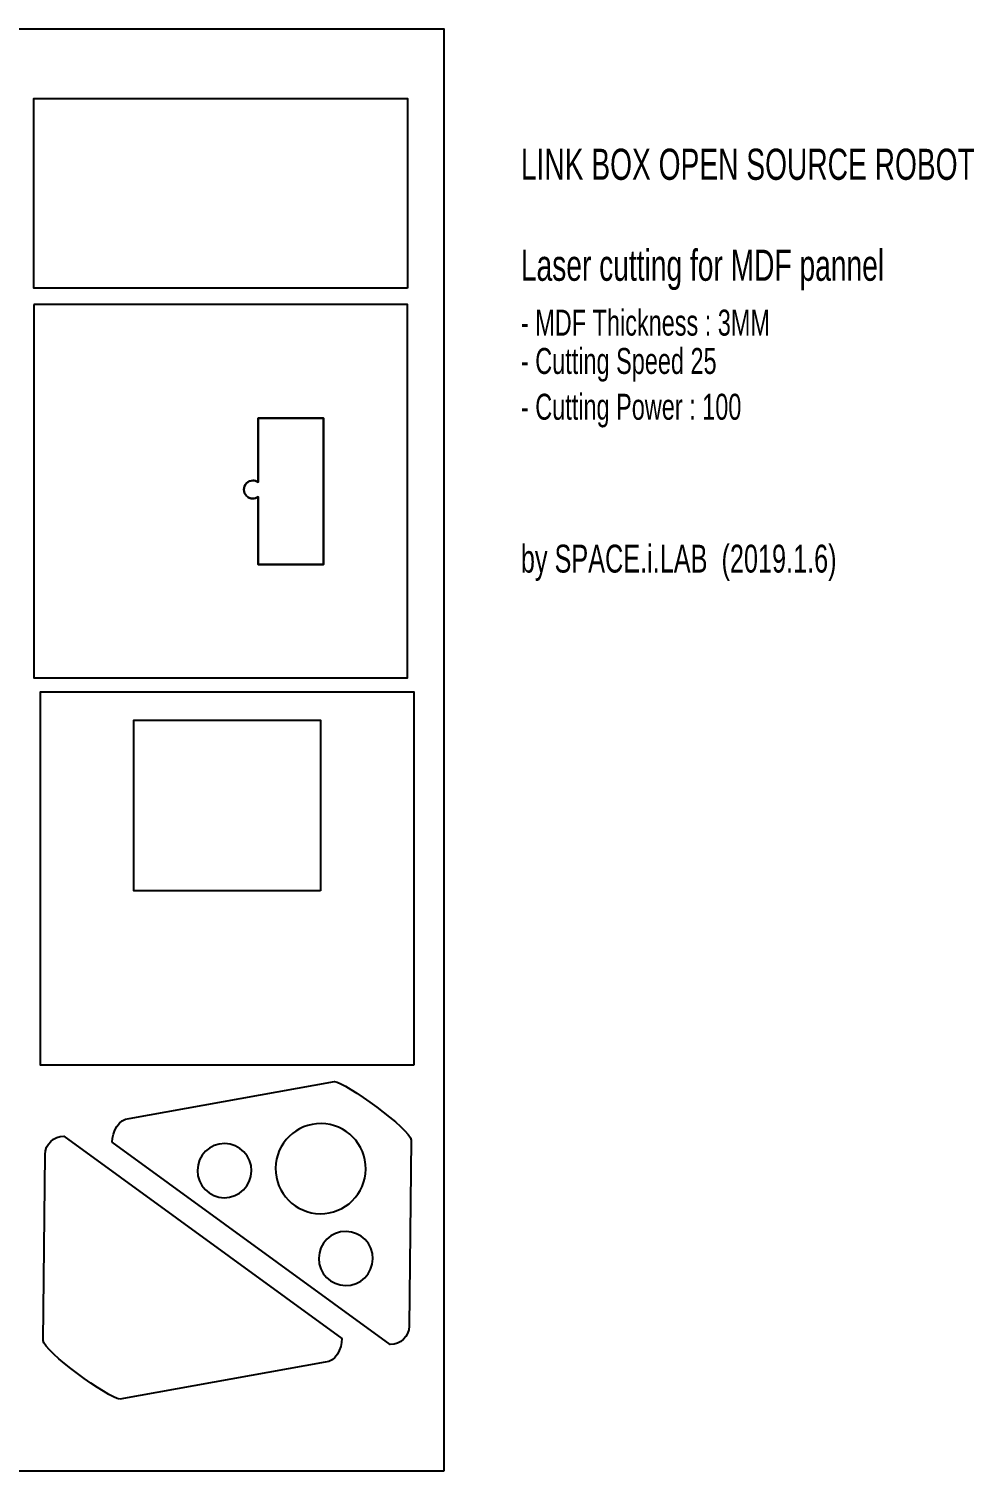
# Model space of a CAD drawing. Extents: x 4 to 1178, y 0 to 800.
# Drawn here: x 654 to 1178, y 0 to 800 of the extents above; entities that cross this region are included whole.
import ezdxf

# ---------------------------------------------------------------- set-up
doc = ezdxf.new("R2010")
doc.units = 0
doc.header["$MEASUREMENT"] = 0
doc.layers.add('_U_B808_U_C774_U_C5B4_1', color=7, linetype='CONTINUOUS')

# ---------------------------------------------------------------- blocks, each defined once
blk = doc.blocks.new('BLOCK_2')
at = {"layer": '_U_B808_U_C774_U_C5B4_1', "color": 7}
blk.add_lwpolyline([(867.76, 225.27), (660.75, 225.27), (660.75, 432.28), (867.76, 432.28), (867.76, 225.27)], dxfattribs=at)
blk = doc.blocks.new('BLOCK_4')
at = {"layer": '_U_B808_U_C774_U_C5B4_1', "color": 7}
blk.add_lwpolyline([(864.18, 656.22), (657.17, 656.22), (657.17, 761.38), (864.18, 761.38), (864.18, 656.22)], dxfattribs=at)
blk = doc.blocks.new('BLOCK_49')
at = {"layer": '_U_B808_U_C774_U_C5B4_1', "color": 7}
blk.add_open_spline([(704.7, 40), (704.7, 40), (818.54, 60.47), (818.54, 60.47), (824.24, 60.41), (827.87, 67.85), (827.93, 73.54), (827.93, 73.54), (673.78, 185.88), (673.78, 185.88), (668.09, 185.94), (663.38, 181.33), (663.33, 175.64), (663.33, 175.64), (662.28, 72.4), (662.28, 72.4), (662.23, 66.71), (699.01, 40.06), (704.7, 40)], degree=3, knots=[0, 0, 0, 0, 1, 1, 1, 2, 2, 2, 3, 3, 3, 4, 4, 4, 5, 5, 5, 6, 6, 6, 6], dxfattribs=at)
blk = doc.blocks.new('BLOCK_88')
at = {"layer": '_U_B808_U_C774_U_C5B4_1', "color": 7}
blk.add_lwpolyline([(816.01, 321.85), (712.5, 321.85), (712.5, 416.47), (816.01, 416.47), (816.01, 321.85)], dxfattribs=at)

msp = doc.modelspace()

# ---------------------------------------------------------------- linework, layer by layer
at = {"layer": '_U_B808_U_C774_U_C5B4_1', "color": 5}
msp.add_lwpolyline([(884.47, 0), (4.47, 0), (4.47, 800), (884.47, 800), (884.47, 0)], dxfattribs=at)
at = {"layer": '_U_B808_U_C774_U_C5B4_1', "color": 7}
msp.add_lwpolyline([(657.17, 647.03), (657.17, 440.02), (864.18, 440.02), (864.18, 647.03), (657.17, 647.03)], dxfattribs=at)
for points, knots in [([(781.37, 548.56), (780.56, 549.13), (779.57, 549.47), (778.5, 549.47), (775.74, 549.47), (773.5, 547.23), (773.5, 544.47), (773.5, 541.71), (775.74, 539.47), (778.5, 539.47), (779.57, 539.47), (780.56, 539.81), (781.37, 540.38), (781.37, 540.38), (781.37, 502.94), (781.37, 502.94), (781.37, 502.94), (817.68, 502.94), (817.68, 502.94), (817.68, 502.94), (817.68, 584.11), (817.68, 584.11), (817.68, 584.11), (781.37, 584.11), (781.37, 584.11), (781.37, 584.11), (781.37, 548.56), (781.37, 548.56)], [0, 0, 0, 0, 1, 1, 1, 2, 2, 2, 3, 3, 3, 4, 4, 4, 5, 5, 5, 6, 6, 6, 7, 7, 7, 8, 8, 8, 9, 9, 9, 9]), ([(817.68, 502.94), (817.68, 502.94), (781.37, 502.94), (781.37, 502.94), (781.37, 502.94), (781.37, 540.38), (781.37, 540.38), (780.56, 539.81), (779.57, 539.47), (778.5, 539.47), (775.74, 539.47), (773.5, 541.71), (773.5, 544.47), (773.5, 547.23), (775.74, 549.47), (778.5, 549.47), (779.57, 549.47), (780.56, 549.13), (781.37, 548.56), (781.37, 548.56), (781.37, 584.11), (781.37, 584.11), (781.37, 584.11), (817.68, 584.11), (817.68, 584.11), (817.68, 584.11), (817.68, 502.94), (817.68, 502.94)], [0, 0, 0, 0, 1, 1, 1, 2, 2, 2, 3, 3, 3, 4, 4, 4, 5, 5, 5, 6, 6, 6, 7, 7, 7, 8, 8, 8, 9, 9, 9, 9]), ([(700.58, 182.54), (700.58, 182.54), (854.7, 70.17), (854.7, 70.17), (860.39, 70.11), (865.1, 74.72), (865.16, 80.41), (865.16, 80.41), (866.22, 183.65), (866.22, 183.65), (866.28, 189.34), (829.5, 215.99), (823.81, 216.05), (823.81, 216.05), (709.96, 195.61), (709.96, 195.61), (704.27, 195.67), (700.63, 188.23), (700.58, 182.54)], [0, 0, 0, 0, 1, 1, 1, 2, 2, 2, 3, 3, 3, 4, 4, 4, 5, 5, 5, 6, 6, 6, 6]), ([(791.11, 168.06), (791.25, 181.86), (802.55, 192.94), (816.36, 192.8), (830.17, 192.67), (841.24, 181.36), (841.11, 167.55), (840.97, 153.75), (829.66, 142.67), (815.85, 142.81), (802.05, 142.95), (790.97, 154.25), (791.11, 168.06)], [0, 0, 0, 0, 1, 1, 1, 2, 2, 2, 3, 3, 3, 4, 4, 4, 4]), ([(747.77, 166.84), (747.86, 175.13), (754.64, 181.78), (762.92, 181.69), (771.21, 181.61), (777.85, 174.83), (777.77, 166.54), (777.69, 158.26), (770.91, 151.61), (762.62, 151.69), (754.34, 151.78), (747.69, 158.56), (747.77, 166.84)], [0, 0, 0, 0, 1, 1, 1, 2, 2, 2, 3, 3, 3, 4, 4, 4, 4]), ([(815.04, 118.09), (815.12, 126.38), (821.91, 133.02), (830.19, 132.94), (838.47, 132.86), (845.12, 126.07), (845.04, 117.79), (844.95, 109.51), (838.17, 102.86), (829.89, 102.94), (821.6, 103.03), (814.96, 109.81), (815.04, 118.09)], [0, 0, 0, 0, 1, 1, 1, 2, 2, 2, 3, 3, 3, 4, 4, 4, 4])]:
    msp.add_open_spline(points, degree=3, knots=knots, dxfattribs=at)
at = {"layer": '_U_B808_U_C774_U_C5B4_1', "color": 1}
for points in [[(816.36, 192.8), (830.17, 192.67), (841.24, 181.36), (841.11, 167.55), (840.97, 153.75), (829.66, 142.67), (815.85, 142.81), (802.05, 142.95), (790.97, 154.25), (791.11, 168.06), (791.25, 181.86), (802.55, 192.94), (816.36, 192.8)], [(762.92, 181.69), (771.21, 181.61), (777.85, 174.83), (777.77, 166.54), (777.69, 158.26), (770.91, 151.61), (762.62, 151.69), (754.34, 151.78), (747.69, 158.56), (747.77, 166.84), (747.86, 175.13), (754.64, 181.78), (762.92, 181.69)], [(830.19, 132.94), (838.47, 132.86), (845.12, 126.07), (845.04, 117.79), (844.95, 109.51), (838.17, 102.86), (829.89, 102.94), (821.6, 103.03), (814.96, 109.81), (815.04, 118.09), (815.12, 126.38), (821.91, 133.02), (830.19, 132.94)]]:
    msp.add_open_spline(points, degree=3, knots=[0, 0, 0, 0, 1, 1, 1, 2, 2, 2, 3, 3, 3, 4, 4, 4, 4], dxfattribs=at)

# ---------------------------------------------------------------- block references
at = {"layer": '_U_B808_U_C774_U_C5B4_1'}
for name in ['BLOCK_4', 'BLOCK_2', 'BLOCK_88', 'BLOCK_49']:
    msp.add_blockref(name, (0, 0), dxfattribs=at)

# ---------------------------------------------------------------- texts
at = {"layer": '_U_B808_U_C774_U_C5B4_1', "color": 7, "attachment_point": 7}
for s, insert, char_height in [('\\fAdobe Myungjo Std M|b0|i0|c0|p34;\\W0.67613;LINK BOX OPEN SOURCE ROBOT', (927.1, 716.01), 17.272), ('\\fAdobe Myungjo Std M|b0|i0|c0|p34;\\W0.67613;Laser cutting for MDF pannel ', (927.1, 655.05), 17.272), ('\\fAdobe Myungjo Std M|b0|i0|c0|p34;\\W0.67613;- MDF Thickness : 3MM', (927.1, 629.65), 14.3933), ('\\fAdobe Myungjo Std M|b0|i0|c0|p34;\\W0.67613;- Cutting Speed 25', (927.1, 604.25), 14.3933), ('\\fAdobe Myungjo Std M|b0|i0|c0|p34;\\W0.67613;- Cutting Power : 100 ', (927.1, 578.85), 14.3933), ('\\fAdobe Myungjo Std M|b0|i0|c0|p34;\\W0.67613;by SPACE.i.LAB  (2019.1.6)', (927.1, 493.74), 15.4789)]:
    msp.add_mtext(s, dxfattribs=dict(at, insert=insert, char_height=char_height))

doc.saveas('drawing.dxf')
